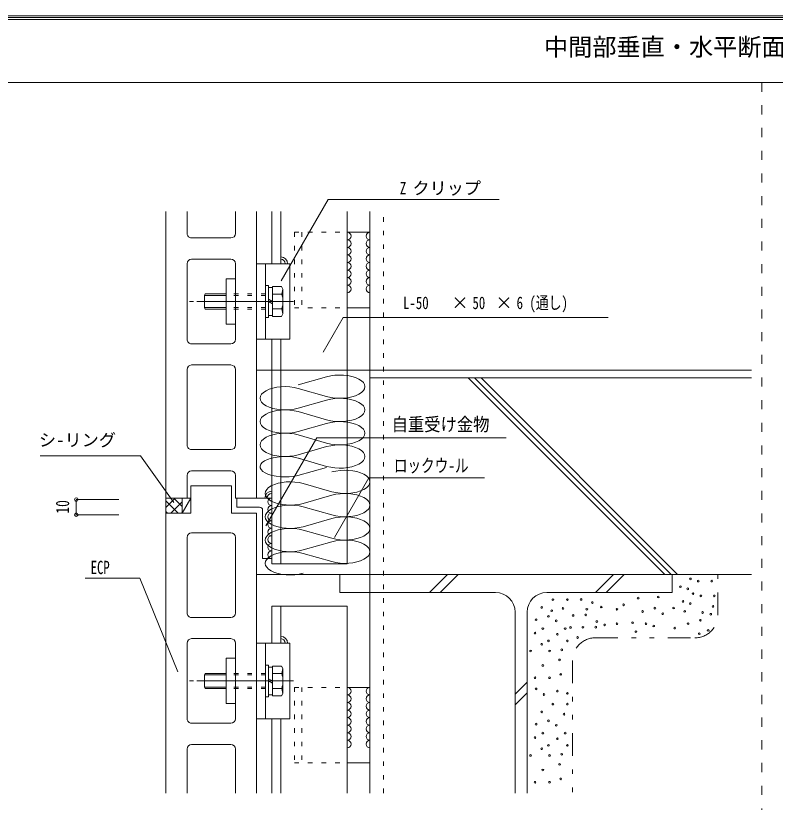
# Model space of a CAD drawing. Units: millimetres, scale not verified. Extents: x -1209 to 1209, y -852 to 852.
# Drawn here: x -596 to -93, y 332 to 852 of the extents above; entities that cross this region are included whole.
import ezdxf
from ezdxf.enums import TextEntityAlignment as Align

# ---------------------------------------------------------------- set-up
doc = ezdxf.new("R2010")
doc.units = ezdxf.units.MM
doc.header["$LTSCALE"] = 3
for name, pattern in [('USER1', [3, 1, -2]), ('USER2', [5, 2, -3]), ('USER6', [16, 5, -3, 1, -3, 1, -3])]:
    doc.linetypes.add(name, pattern=pattern)
for name, color, linetype, lineweight in [('0-1_0-0WAKU', 7, 'Continuous', 18), ('0-2_0-1AL', 5, 'Continuous', 18), ('0-3_0-2SUNPO', 7, 'Continuous', 18), ('0-4_0-3STEEL', 6, 'Continuous', 18), ('0-5_0-4KANAMONO', 6, 'Continuous', 18), ('0-6_0-5FUKUSIZA', 3, 'Continuous', 18), ('0-7_0-6HIFUKU', 4, 'Continuous', 18), ('0-8_0-7KUTAI', 6, 'Continuous', 18)]:
    doc.layers.add(name, color=color, linetype=linetype, lineweight=lineweight)
doc.styles.add('ＭＳ ゴシック', font='')
doc.styles.get('ＭＳ ゴシック').set_extended_font_data('MS Gothic')

msp = doc.modelspace()

# ---------------------------------------------------------------- linework, layer by layer
at = {"layer": '0-1_0-0WAKU'}
for p, q in [((-1209.414, 852.414), (1209.414, 852.414)), ((-1208.207, 851.207), (1208.207, 851.207)), ((-1207, 850), (1207, 850)), ((-1207, 808.159), (1207, 808.159))]:
    msp.add_line(p, q, dxfattribs=at)
at = {"layer": '0-1_0-0WAKU', "linetype": 'USER2'}
msp.add_line((-102, 808.159), (-102, 26.35), dxfattribs=at)
at = {"layer": '0-2_0-1AL'}
for p, q in [((-496.318, 722.925), (-496.318, 533.402)), ((-482.318, 708.401), (-482.318, 722.925)), ((-450.318, 722.925), (-450.318, 708.401)), ((-436.318, 722.925), (-436.318, 533.402)), ((-453.318, 705.401), (-479.318, 705.401)), ((-482.318, 638.401), (-482.318, 688.401)), ((-479.318, 691.401), (-453.318, 691.401)), ((-450.318, 688.401), (-450.318, 638.401)), ((-453.318, 635.401), (-479.318, 635.401)), ((-479.318, 621.401), (-453.318, 621.401)), ((-482.318, 568.401), (-482.318, 618.401)), ((-450.318, 618.401), (-450.318, 568.401)), ((-453.318, 565.401), (-479.318, 565.401)), ((-482.318, 548.401), (-482.318, 533.401)), ((-479.318, 551.401), (-453.318, 551.401)), ((-450.318, 548.401), (-450.318, 533.401)), ((-479.818, 541.401), (-479.818, 523.401)), ((-479.818, 541.401), (-452.818, 541.401)), ((-452.818, 541.401), (-452.818, 523.401)), ((-496.318, 533.402), (-481.318, 533.402)), ((-482.318, 533.401), (-496.318, 533.401)), ((-450.318, 533.401), (-436.318, 533.401)), ((-496.312, 523.401), (-496.32, 338.182)), ((-496.318, 523.401), (-479.818, 523.401)), ((-496.318, 523.401), (-479.818, 523.401)), ((-436.318, 523.401), (-452.818, 523.401)), ((-436.312, 523.401), (-436.32, 338.182)), ((-479.318, 510.401), (-453.318, 510.401)), ((-482.318, 457.401), (-482.318, 507.401)), ((-450.318, 507.401), (-450.318, 457.401)), ((-453.318, 454.401), (-479.318, 454.401)), ((-482.318, 387.401), (-482.318, 437.401)), ((-479.318, 440.401), (-453.318, 440.401)), ((-450.318, 437.401), (-450.318, 387.401)), ((-453.318, 384.401), (-479.318, 384.401)), ((-479.318, 370.401), (-453.318, 370.401)), ((-482.318, 338.182), (-482.318, 367.401)), ((-450.318, 367.401), (-450.318, 338.182))]:
    msp.add_line(p, q, dxfattribs=at)
for centre, start, end in [((-479.318, 708.401), 179.99998, 269.99998), ((-453.318, 708.401), 270, 0), ((-479.318, 688.401), 89.99998, 179.99998), ((-453.318, 688.401), 0, 90), ((-479.318, 638.401), 179.99998, 269.99998), ((-453.318, 638.401), 270, 0), ((-479.318, 618.401), 89.99998, 179.99998), ((-453.318, 618.401), 0, 90), ((-479.318, 568.401), 179.99998, 269.99998), ((-453.318, 568.401), 270, 0), ((-479.318, 548.401), 90, 180), ((-453.318, 548.401), 0, 90), ((-479.318, 507.401), 89.99998, 179.99998), ((-453.318, 507.401), 0, 90), ((-479.318, 457.401), 179.99998, 269.99998), ((-453.318, 457.401), 270, 0), ((-479.318, 437.401), 89.99998, 179.99998), ((-453.318, 437.401), 0, 90), ((-479.318, 387.401), 179.99998, 269.99998), ((-453.318, 387.401), 270, 0), ((-479.318, 367.401), 89.99998, 179.99998), ((-453.318, 367.401), 0, 90)]:
    msp.add_arc(centre, 3, start, end, dxfattribs=at)
at = {"layer": '0-3_0-2SUNPO'}
for p, q in [((-420.01, 677.022), (-388.959, 730.804)), ((-388.959, 730.804), (-275.949, 730.804)), ((-392.268, 629.928), (-379.087, 652.757)), ((-379.087, 652.757), (-203.816, 652.757)), ((-430.179, 514.923), (-396.476, 573.298)), ((-271.228, 573.298), (-396.476, 573.298)), ((-384.848, 507.335), (-362.116, 546.707)), ((-362.116, 546.707), (-285.488, 546.707)), ((-555.544, 532.402), (-555.544, 522.402)), ((-555.544, 532.402), (-527.47, 532.402)), ((-555.544, 522.402), (-527.47, 522.402)), ((-513.617, 480.451), (-549.626, 480.451)), ((-488.379, 418.379), (-513.617, 480.451))]:
    msp.add_line(p, q, dxfattribs=at)
msp.add_lwpolyline([(-491.016, 530.39), (-513.12, 561.404), (-579.517, 561.404)], dxfattribs=at)
for centre, start, end in [((-555.545, 532.402), 0, 180), ((-555.545, 532.402), 180, 0), ((-555.545, 522.402), 0, 180), ((-555.545, 522.402), 180, 0)]:
    msp.add_arc(centre, 1.2, start, end, dxfattribs=at)
at = {"layer": '0-4_0-3STEEL'}
for p, q in [((-426.318, 688.4), (-426.318, 722.925)), ((-420.318, 688.4), (-420.318, 722.925)), ((-376.317, 489.925), (-376.317, 722.925)), ((-376.318, 709.182), (-361.318, 709.182)), ((-376.318, 659.182), (-361.318, 659.182)), ((-426.318, 489.925), (-426.318, 638.399)), ((-420.318, 489.925), (-420.318, 638.399)), ((-434.319, 527.405), (-449.319, 527.402)), ((-426.318, 489.925), (-426.318, 527.399)), ((-426.318, 489.925), (-376.317, 489.925)), ((-426.318, 461.924), (-376.317, 461.924)), ((-426.318, 437.4), (-426.318, 461.924)), ((-420.318, 437.4), (-420.318, 461.924)), ((-376.317, 338.182), (-376.317, 461.924)), ((-376.318, 408.182), (-361.318, 408.182)), ((-426.318, 338.182), (-426.318, 387.399)), ((-420.318, 338.182), (-420.318, 387.399)), ((-376.318, 358.182), (-361.318, 358.182))]:
    msp.add_line(p, q, dxfattribs=at)
at = {"layer": '0-4_0-3STEEL', "linetype": 'USER1'}
for p, q in [((-411.319, 709.182), (-411.319, 659.182)), ((-411.319, 709.182), (-376.318, 709.182)), ((-406.319, 709.182), (-406.319, 659.182)), ((-411.319, 659.182), (-376.318, 659.182)), ((-411.319, 408.182), (-411.319, 358.182)), ((-411.319, 408.182), (-376.318, 408.182)), ((-406.319, 408.182), (-406.319, 358.182)), ((-411.319, 358.182), (-376.318, 358.182))]:
    msp.add_line(p, q, dxfattribs=at)
at = {"layer": '0-4_0-3STEEL'}
for points in [[(-449.319, 527.402), (-449.319, 533.402), (-426.319, 533.402)], [(-432.319, 525.401), (-432.319, 493.402), (-426.319, 493.402)]]:
    msp.add_lwpolyline(points, dxfattribs=at)
msp.add_arc((-434.319, 525.401), 2, 0, 90, dxfattribs=at)
at = {"layer": '0-5_0-4KANAMONO'}
for p, q in [((-436.317, 638.399), (-436.317, 688.4)), ((-430.335, 688.4), (-430.335, 638.399)), ((-456.333, 678.401), (-456.333, 648.401)), ((-450.318, 678.401), (-456.333, 678.401)), ((-450.318, 678.401), (-450.318, 648.401)), ((-430.335, 652.901), (-430.335, 673.901)), ((-428.334, 673.901), (-430.335, 673.901)), ((-428.334, 652.901), (-428.334, 673.901)), ((-425.835, 672.599), (-428.334, 672.599)), ((-425.835, 653.585), (-425.835, 673.214)), ((-419.739, 673.214), (-425.835, 673.214)), ((-418.833, 671.651), (-419.736, 673.214)), ((-419.661, 668.306), (-418.833, 671.648)), ((-418.833, 655.151), (-418.833, 671.651)), ((-470.835, 667.4), (-470.256, 668.399)), ((-456.336, 667.4), (-470.835, 667.4)), ((-470.835, 659.399), (-470.835, 667.4)), ((-456.336, 668.399), (-470.256, 668.399)), ((-419.661, 668.306), (-425.835, 668.306)), ((-478.062, 663.401), (-480.696, 663.401)), ((-411.963, 663.401), (-475.722, 663.401)), ((-425.835, 663.401), (-428.334, 664.844)), ((-425.835, 661.955), (-428.334, 663.401)), ((-456.336, 659.399), (-470.835, 659.399)), ((-470.835, 659.399), (-470.256, 658.4)), ((-456.336, 658.4), (-470.256, 658.4)), ((-419.661, 658.493), (-425.835, 658.493)), ((-419.658, 658.493), (-418.833, 655.151)), ((-428.334, 652.901), (-430.335, 652.901)), ((-425.835, 654.2), (-428.334, 654.2)), ((-419.739, 653.585), (-425.835, 653.585)), ((-418.833, 655.148), (-419.739, 653.585)), ((-450.318, 648.401), (-456.333, 648.401)), ((-414.318, 638.399), (-436.317, 638.399)), ((-436.317, 387.399), (-436.317, 437.4)), ((-430.335, 437.4), (-430.335, 387.399)), ((-456.333, 427.401), (-456.333, 397.401)), ((-450.318, 427.401), (-456.333, 427.401)), ((-450.318, 427.401), (-450.318, 397.401)), ((-430.335, 401.901), (-430.335, 422.901)), ((-428.334, 422.901), (-430.335, 422.901)), ((-428.334, 401.901), (-428.334, 422.901)), ((-425.835, 421.599), (-428.334, 421.599)), ((-425.835, 402.585), (-425.835, 422.214)), ((-419.739, 422.214), (-425.835, 422.214)), ((-418.833, 420.651), (-419.736, 422.214)), ((-470.835, 416.4), (-470.256, 417.399)), ((-456.336, 416.4), (-470.835, 416.4)), ((-470.835, 408.399), (-470.835, 416.4)), ((-456.336, 417.399), (-470.256, 417.399)), ((-419.661, 417.306), (-425.835, 417.306)), ((-419.661, 417.306), (-418.833, 420.648)), ((-418.833, 404.151), (-418.833, 420.651)), ((-478.062, 412.401), (-480.696, 412.401)), ((-411.963, 412.401), (-475.722, 412.401)), ((-425.835, 412.401), (-428.334, 413.844)), ((-425.835, 410.955), (-428.334, 412.401)), ((-456.336, 408.399), (-470.835, 408.399)), ((-470.835, 408.399), (-470.256, 407.4)), ((-456.336, 407.4), (-470.256, 407.4)), ((-419.661, 407.493), (-425.835, 407.493)), ((-419.658, 407.493), (-418.833, 404.151)), ((-428.334, 401.901), (-430.335, 401.901)), ((-425.835, 403.2), (-428.334, 403.2)), ((-419.739, 402.585), (-425.835, 402.585)), ((-418.833, 404.148), (-419.739, 402.585)), ((-450.318, 397.401), (-456.333, 397.401)), ((-414.318, 387.399), (-436.317, 387.399))]:
    msp.add_line(p, q, dxfattribs=at)
at = {"layer": '0-5_0-4KANAMONO', "linetype": 'USER1'}
for p, q in [((-430.335, 668.399), (-456.333, 668.399)), ((-430.335, 667.4), (-456.333, 667.4)), ((-430.335, 659.399), (-456.333, 659.399)), ((-430.335, 658.4), (-456.333, 658.4)), ((-430.335, 417.399), (-456.333, 417.399)), ((-430.335, 416.4), (-456.333, 416.4)), ((-430.335, 408.399), (-456.333, 408.399)), ((-430.335, 407.4), (-456.333, 407.4))]:
    msp.add_line(p, q, dxfattribs=at)
at = {"layer": '0-5_0-4KANAMONO'}
for points in [[(-414.318, 638.399), (-414.318, 688.4), (-436.317, 688.4)], [(-414.318, 387.399), (-414.318, 437.4), (-436.317, 437.4)]]:
    msp.add_lwpolyline(points, dxfattribs=at)
for centre in [(-433.833, 663.401), (-433.833, 412.401)]:
    msp.add_arc(centre, 15, 340.90302, 19.097, dxfattribs=at)
at = {"layer": '0-6_0-5FUKUSIZA'}
for p, q in [((-361.318, 617.925), (-436.318, 617.925)), ((-389.956, 613.592), (-408.865, 608.204)), ((-389.956, 600.561), (-408.865, 605.948)), ((-389.956, 598.192), (-408.865, 592.804)), ((-389.956, 585.161), (-408.865, 590.548)), ((-389.956, 582.792), (-408.865, 577.404)), ((-389.956, 569.761), (-408.865, 575.148)), ((-389.956, 567.392), (-408.865, 562.004)), ((-389.956, 554.361), (-408.545, 559.8)), ((-390.1, 553.69), (-409.008, 548.303)), ((-386.604, 537.6), (-405.513, 542.988)), ((-496.318, 533.402), (-485.542, 533.402)), ((-496.318, 533.401), (-496.312, 523.401)), ((-488.187, 523.401), (-496.317, 531.531)), ((-496.315, 527.226), (-490.139, 533.402)), ((-493.069, 523.401), (-485.542, 530.928)), ((-485.542, 527.827), (-491.116, 533.402)), ((-485.542, 533.402), (-479.818, 533.402)), ((-485.542, 523.401), (-485.542, 533.402)), ((-386.604, 535.231), (-405.513, 529.844)), ((-386.604, 522.2), (-405.513, 527.588)), ((-495.258, 523.401), (-496.313, 524.456)), ((-485.998, 523.401), (-485.542, 523.857)), ((-386.604, 519.831), (-405.513, 514.444)), ((-386.604, 506.8), (-405.513, 512.188)), ((-386.604, 504.431), (-405.513, 499.044)), ((-386.604, 491.4), (-405.513, 496.788)), ((-381.318, 482.925), (-436.314, 482.925))]:
    msp.add_line(p, q, dxfattribs=at)
for points in [[(-496.318, 523.401), (-485.542, 523.401), (-479.818, 533.402)], [(-479.818, 533.402), (-479.818, 523.401), (-485.542, 523.401)]]:
    msp.add_lwpolyline(points, dxfattribs=at)
for centre, radius, start, end in [((-376.318, 706.682), 2.5, 270, 90), ((-361.318, 706.682), 2.5, 90, 270), ((-376.318, 701.682), 2.5, 270, 90), ((-361.318, 701.682), 2.5, 90, 270), ((-376.318, 696.682), 2.5, 270, 90), ((-361.318, 696.682), 2.5, 90, 270), ((-420.318, 688.403), 4.5, 0, 90), ((-376.318, 691.682), 2.5, 270, 90), ((-361.318, 691.682), 2.5, 90, 270), ((-420.318, 688.403), 3, 0, 90), ((-376.318, 686.682), 2.5, 270, 90), ((-361.318, 686.682), 2.5, 90, 270), ((-376.318, 681.682), 2.5, 270, 90), ((-361.318, 681.682), 2.5, 90, 270), ((-376.318, 676.682), 2.5, 270, 90), ((-361.318, 676.682), 2.5, 90, 270), ((-376.318, 671.682), 2.5, 270, 90), ((-361.318, 671.682), 2.5, 90, 270), ((-426.319, 533.389), 4.5, 90, 180), ((-426.319, 533.389), 3, 90, 180), ((-426.319, 530.902), 2.5, 90, 270), ((-426.319, 525.902), 2.5, 90, 270), ((-426.319, 520.902), 2.5, 90, 270), ((-426.319, 515.902), 2.5, 90, 270), ((-426.319, 510.902), 2.5, 90, 270), ((-426.319, 505.902), 2.5, 90, 270), ((-426.319, 500.902), 2.5, 90, 270), ((-426.319, 495.902), 2.5, 90, 270), ((-420.318, 437.403), 4.5, 0, 90), ((-420.318, 437.403), 3, 0, 90), ((-376.318, 405.682), 2.5, 270, 90), ((-361.318, 405.682), 2.5, 90, 270), ((-376.318, 400.682), 2.5, 270, 90), ((-361.318, 400.682), 2.5, 90, 270), ((-376.318, 395.682), 2.5, 270, 90), ((-361.318, 395.682), 2.5, 90, 270), ((-376.318, 390.682), 2.5, 270, 90), ((-361.318, 390.682), 2.5, 90, 270), ((-376.318, 385.682), 2.5, 270, 90), ((-361.318, 385.682), 2.5, 90, 270), ((-376.318, 380.682), 2.5, 270, 90), ((-361.318, 380.682), 2.5, 90, 270), ((-376.318, 375.682), 2.5, 270, 90), ((-361.318, 375.682), 2.5, 90, 270), ((-376.318, 370.682), 2.5, 270, 90), ((-361.318, 370.682), 2.5, 90, 270)]:
    msp.add_arc(centre, radius, start, end, dxfattribs=at)
for centre, ratio, start_param, end_param in [((-381.163, 607.076), 0.466667, 1.008739, 5.2744463), ((-417.463, 599.376), 0.466667, 4.164259, 8.4021116), ((-381.163, 591.676), 0.466667, 1.008739, 5.2744463), ((-417.463, 583.976), 0.466667, 4.164259, 8.4021116), ((-381.163, 576.276), 0.466667, 1.008739, 5.2744463), ((-417.463, 568.576), 0.466667, 4.164259, 8.4021116), ((-381.163, 560.876), 0.466667, 1.008739, 5.2744463), ((-417.467, 554.111), 0.41, 4.0389427, 8.3922602), ((-377.811, 544.116), 0.466667, 1.008739, 5.2744463), ((-414.111, 536.416), 0.466667, 4.164259, 8.4021116), ((-377.811, 528.716), 0.466667, 1.008739, 5.2744463), ((-414.111, 521.016), 0.466667, 4.164259, 8.4021116), ((-377.811, 513.316), 0.466667, 1.008739, 5.2744463), ((-414.111, 505.616), 0.466667, 4.164259, 8.4021116), ((-377.811, 497.916), 0.466667, 1.008739, 5.2744463), ((-414.111, 490.216), 0.466667, 4.164259, 8.4021116)]:
    msp.add_ellipse(centre, major_axis=(-16.5, 0), ratio=ratio, start_param=start_param, end_param=end_param, dxfattribs=at)
at = {"layer": '0-7_0-6HIFUKU', "linetype": 'USER6'}
for p, q in [((-131.319, 455.925), (-131.319, 482.925)), ((-212.319, 440.925), (-146.319, 440.925)), ((-227.319, 425.925), (-227.319, 338.182))]:
    msp.add_line(p, q, dxfattribs=at)
at = {"layer": '0-7_0-6HIFUKU'}
for centre in [(-149.328, 479.918), (-144.161, 478.441), (-135.271, 478.441), (-155.971, 474.751), (-151.123, 473.359), (-170.635, 467.943), (-147.607, 470.176), (-142.44, 468.7), (-133.55, 468.7), (-240.318, 466.217), (-230.722, 466.217), (-221.641, 466.361), (-214.184, 464.252), (-193.517, 462.776), (-183.921, 467.205), (-154.25, 465.009), (-149.402, 463.617), (-247.699, 461.05), (-241.044, 458.904), (-233.663, 460.38), (-217.875, 459.824), (-208.279, 461.3), (-197.945, 459.824), (-180.968, 458.347), (-172.849, 460.562), (-160.474, 460.665), (-153.093, 458.451), (-141.283, 457.712), (-134.4, 461.724), (-251.39, 452.931), (-243.27, 455.146), (-238.104, 452.193), (-226.94, 455.763), (-218.613, 456.133), (-167.682, 456.871), (-142.759, 452.546), (-135.876, 456.557), (-246.961, 447.026), (-232.199, 447.026), (-228.596, 447.815), (-220.479, 447.905), (-211.97, 448.014), (-211.231, 451.704), (-206.065, 449.49), (-197.945, 450.228), (-187.612, 450.966), (-178.754, 450.228), (-173.587, 448.752), (-159.736, 447.379), (-150.878, 450.331), (-252.128, 444.074), (-237.365, 443.336), (-185.397, 445.061), (-143.497, 443.688), (-137.592, 445.902), (-247.699, 436.692), (-243.27, 438.907), (-230.722, 438.907), (-223.963, 441.168), (-255.08, 432.264), (-242.532, 432.264), (-234.413, 433.002), (-235.889, 426.359), (-246.961, 422.668), (-235.151, 416.763), (-252.128, 414.549), (-242.532, 414.549), (-251.39, 407.168), (-237.365, 405.691), (-246.223, 403.477), (-230.722, 404.215), (-240.318, 397.112), (-230.722, 397.112), (-247.699, 391.945), (-232.937, 390.469), (-243.27, 386.04), (-251.39, 383.825), (-238.104, 383.087), (-252.128, 374.968), (-246.961, 377.92), (-237.365, 374.23), (-232.199, 377.92), (-243.27, 369.801), (-230.722, 369.801), (-247.699, 367.587), (-234.413, 363.896), (-255.08, 363.158), (-242.532, 363.158), (-246.961, 353.562), (-235.889, 357.253), (-252.128, 345.443), (-242.532, 345.443), (-235.151, 347.657)]:
    msp.add_circle(centre, 0.567, dxfattribs=at)
at = {"layer": '0-7_0-6HIFUKU', "linetype": 'USER6'}
for centre, start, end in [((-146.319, 455.925), 270, 0), ((-212.319, 425.925), 90, 180)]:
    msp.add_arc(centre, 15, start, end, dxfattribs=at)
at = {"layer": '0-8_0-7KUTAI'}
for p, q in [((-361.318, 338.182), (-361.318, 722.925)), ((-381.318, 482.925), (-381.318, 470.925)), ((-381.318, 482.925), (-361.318, 482.925)), ((-361.32, 482.925), (-361.32, 470.925)), ((-361.32, 482.925), (-161.319, 482.925)), ((-322.035, 470.925), (-310.035, 482.925)), ((-314.964, 470.925), (-302.964, 482.925)), ((-212.133, 470.925), (-200.133, 482.925)), ((-205.062, 470.925), (-193.062, 482.925)), ((-161.319, 482.925), (-161.319, 470.925)), ((-381.318, 470.925), (-361.318, 470.925)), ((-361.32, 470.925), (-278.319, 470.925)), ((-244.32, 470.925), (-161.319, 470.925)), ((-265.32, 457.926), (-265.32, 338.182)), ((-257.319, 457.926), (-257.319, 338.182)), ((-265.32, 403.596), (-257.319, 411.597)), ((-265.32, 396.525), (-257.319, 404.526))]:
    msp.add_line(p, q, dxfattribs=at)
at = {"layer": '0-8_0-7KUTAI', "linetype": 'USER1'}
msp.add_line((-352.318, 338.182), (-352.318, 722.925), dxfattribs=at)
at = {"layer": '0-8_0-7KUTAI', "color": 4, "linetype": 'USER1'}
msp.add_line((-361.32, 617.925), (-361.32, 482.925), dxfattribs=at)
at = {"layer": '0-8_0-7KUTAI', "color": 4}
for p, q in [((-361.32, 617.925), (-108.934, 617.925)), ((-361.32, 612.924), (-361.32, 482.925)), ((-361.32, 612.924), (-108.934, 612.924)), ((-296.299, 612.924), (-166.3, 482.925)), ((-292.057, 612.924), (-162.058, 482.925)), ((-287.815, 612.924), (-157.813, 482.925)), ((-361.32, 482.925), (-108.934, 482.925))]:
    msp.add_line(p, q, dxfattribs=at)
at = {"layer": '0-8_0-7KUTAI'}
for centre, start, end in [((-278.319, 457.926), 0, 90), ((-244.32, 457.926), 90, 180)]:
    msp.add_arc(centre, 13, start, end, dxfattribs=at)

# ---------------------------------------------------------------- texts
at = {"layer": '0-1_0-0WAKU', "style": 'ＭＳ ゴシック'}
msp.add_text('中間部垂直・水平断面詳細図', height=11.72, dxfattribs=at).set_placement((-246.2, 822.385), align=Align.BOTTOM_LEFT)
at = {"layer": '0-3_0-2SUNPO', "style": 'ＭＳ ゴシック'}
for s, height, width, p in [('Z', 8.303, 0.75, (-341.527, 731.704)), ('L-50', 8.303, 0.75, (-339.425, 655.891)), ('50', 8.303, 0.75, (-293.528, 655.891)), ('6 (通し)', 8.303, 0.75, (-264.323, 655.891)), ('自重受け金物', 8.791, 0.9, (-346.998, 575.109)), ('ロックウ-ル', 8.791, 0.75, (-345.509, 547.847)), ('ECP', 8.798, 0.7, (-546.017, 480.451))]:
    msp.add_text(s, height=height, dxfattribs=dict(at, width=width)).set_placement(p, align=Align.BOTTOM_LEFT)
for s, p in [('クリップ', (-333.18, 731.704)), ('×', (-307.43, 655.891)), ('×', (-278.226, 655.891)), ('シ-リング', (-580.275, 565.15))]:
    msp.add_text(s, height=8.303, dxfattribs=at).set_placement(p, align=Align.BOTTOM_LEFT)
at = {"layer": '0-3_0-2SUNPO', "style": 'ＭＳ ゴシック', "width": 0.75}
msp.add_text('10', height=8.791, rotation=90, dxfattribs=at).set_placement((-557.645, 523.059), align=Align.BOTTOM_LEFT)

doc.saveas('drawing.dxf')
